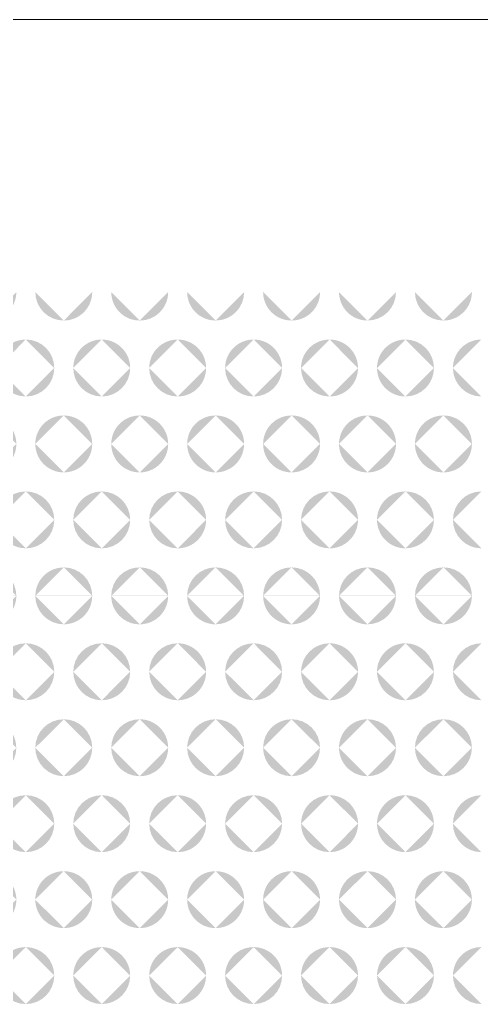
# Model space of a CAD drawing. Header units: millimetres. Extents: x 53 to 536, y 329 to 488.
# Drawn here: x 132.17 to 144.33, y 461.72 to 487.53 of the extents above; entities that cross this region are included whole.
import ezdxf

# ---------------------------------------------------------------- set-up
doc = ezdxf.new("R2010")
doc.units = ezdxf.units.MM
doc.header["$MEASUREMENT"] = 0

msp = doc.modelspace()

# ---------------------------------------------------------------- hatches: boundary and pattern name
at = {"transparency": 33554559}
h = msp.add_hatch(color=256, dxfattribs=at)
h.paths.add_polyline_path([(128.328, 477.6), (128.328, 479.101)], flags=0)
h.paths.add_polyline_path([(129.079, 478.35, 0.414729), (128.328, 479.101)], flags=0)
h.paths.add_polyline_path([(128.328, 477.6, 0.414027), (129.079, 478.35)], flags=0)
h.paths.add_polyline_path([(132.329, 479.101), (132.329, 477.6)], flags=0)
h.paths.add_polyline_path([(131.579, 478.35, 0.413542), (132.329, 477.6)], flags=0)
h.paths.add_polyline_path([(132.329, 479.101, 0.414244), (131.579, 478.35)], flags=0)
h.paths.add_polyline_path([(129.58, 478.35, 0.414295), (130.329, 477.6)], flags=0)
h.paths.add_polyline_path([(130.329, 479.101, 0.414997), (129.58, 478.35)], flags=0)
h.paths.add_polyline_path([(131.079, 478.35, 0.414512), (130.329, 479.101)], flags=0)
h.paths.add_polyline_path([(130.329, 477.6, 0.41381), (131.079, 478.35)], flags=0)
h.paths.add_polyline_path([(130.079, 476.35), (128.579, 476.35)], flags=0)
h.paths.add_polyline_path([(129.329, 477.1, 0.414512), (128.579, 476.35)], flags=0)
h.paths.add_polyline_path([(130.079, 476.35, 0.41478), (129.329, 477.1)], flags=0)
h.paths.add_polyline_path([(132.079, 476.35), (130.58, 476.35)], flags=0)
h.paths.add_polyline_path([(131.329, 477.1, 0.41478), (130.58, 476.35)], flags=0)
h.paths.add_polyline_path([(132.079, 476.35, 0.41478), (131.329, 477.1)], flags=0)
h.paths.add_polyline_path([(128.579, 480.351), (130.079, 480.351)], flags=0)
h.paths.add_polyline_path([(129.329, 479.601, 0.414295), (130.079, 480.351)], flags=0)
h.paths.add_polyline_path([(128.579, 480.351, 0.414027), (129.329, 479.601)], flags=0)
h.paths.add_polyline_path([(130.58, 480.351), (132.079, 480.351)], flags=0)
h.paths.add_polyline_path([(131.329, 479.601, 0.414295), (132.079, 480.351)], flags=0)
h.paths.add_polyline_path([(130.58, 480.351, 0.414295), (131.329, 479.601)], flags=0)
h = msp.add_hatch(color=256, dxfattribs=at)
h.paths.add_polyline_path([(132.329, 477.6), (132.329, 479.101)], flags=0)
h.paths.add_polyline_path([(133.079, 478.35, 0.414027), (132.329, 479.101)], flags=0)
h.paths.add_polyline_path([(132.329, 477.6, 0.413325), (133.079, 478.35)], flags=0)
h.paths.add_polyline_path([(136.33, 479.101), (136.33, 477.6)], flags=0)
h.paths.add_polyline_path([(135.58, 478.35, 0.41381), (136.33, 477.6)], flags=0)
h.paths.add_polyline_path([(136.33, 479.101, 0.414512), (135.58, 478.35)], flags=0)
h.paths.add_polyline_path([(133.58, 478.35, 0.41381), (134.33, 477.6)], flags=0)
h.paths.add_polyline_path([(134.33, 479.101, 0.414512), (133.58, 478.35)], flags=0)
h.paths.add_polyline_path([(135.079, 478.35, 0.414512), (134.33, 479.101)], flags=0)
h.paths.add_polyline_path([(134.33, 477.6, 0.41381), (135.079, 478.35)], flags=0)
h.paths.add_polyline_path([(134.079, 476.35), (132.579, 476.35)], flags=0)
h.paths.add_polyline_path([(133.33, 477.1, 0.414512), (132.579, 476.35)], flags=0)
h.paths.add_polyline_path([(134.079, 476.35, 0.41478), (133.33, 477.1)], flags=0)
h.paths.add_polyline_path([(136.08, 476.35), (134.58, 476.35)], flags=0)
h.paths.add_polyline_path([(135.33, 477.1, 0.41478), (134.58, 476.35)], flags=0)
h.paths.add_polyline_path([(136.08, 476.35, 0.414997), (135.33, 477.1)], flags=0)
h.paths.add_polyline_path([(132.579, 480.351), (134.079, 480.351)], flags=0)
h.paths.add_polyline_path([(133.33, 479.601, 0.414295), (134.079, 480.351)], flags=0)
h.paths.add_polyline_path([(132.579, 480.351, 0.414027), (133.33, 479.601)], flags=0)
h.paths.add_polyline_path([(134.58, 480.351), (136.08, 480.351)], flags=0)
h.paths.add_polyline_path([(135.33, 479.601, 0.414512), (136.08, 480.351)], flags=0)
h.paths.add_polyline_path([(134.58, 480.351, 0.414295), (135.33, 479.601)], flags=0)
h = msp.add_hatch(color=256, dxfattribs=at)
h.paths.add_polyline_path([(136.33, 477.6), (136.33, 479.101)], flags=0)
h.paths.add_polyline_path([(137.079, 478.35, 0.414997), (136.33, 479.101)], flags=0)
h.paths.add_polyline_path([(136.33, 477.6, 0.414295), (137.079, 478.35)], flags=0)
h.paths.add_polyline_path([(140.331, 479.101), (140.331, 477.6)], flags=0)
h.paths.add_polyline_path([(139.58, 478.35, 0.413542), (140.331, 477.6)], flags=0)
h.paths.add_polyline_path([(140.331, 479.101, 0.414244), (139.58, 478.35)], flags=0)
h.paths.add_polyline_path([(137.58, 478.35, 0.413542), (138.331, 477.6)], flags=0)
h.paths.add_polyline_path([(138.331, 479.101, 0.414244), (137.58, 478.35)], flags=0)
h.paths.add_polyline_path([(139.081, 478.35, 0.414512), (138.331, 479.101)], flags=0)
h.paths.add_polyline_path([(138.331, 477.6, 0.41381), (139.081, 478.35)], flags=0)
h.paths.add_polyline_path([(138.081, 476.35), (136.58, 476.35)], flags=0)
h.paths.add_polyline_path([(137.33, 477.1, 0.41478), (136.58, 476.35)], flags=0)
h.paths.add_polyline_path([(138.081, 476.35, 0.414512), (137.33, 477.1)], flags=0)
h.paths.add_polyline_path([(140.081, 476.35), (138.581, 476.35)], flags=0)
h.paths.add_polyline_path([(139.331, 477.1, 0.41478), (138.581, 476.35)], flags=0)
h.paths.add_polyline_path([(140.081, 476.35, 0.41478), (139.331, 477.1)], flags=0)
h.paths.add_polyline_path([(136.58, 480.351), (138.081, 480.351)], flags=0)
h.paths.add_polyline_path([(137.33, 479.601, 0.414027), (138.081, 480.351)], flags=0)
h.paths.add_polyline_path([(136.58, 480.351, 0.414295), (137.33, 479.601)], flags=0)
h.paths.add_polyline_path([(138.581, 480.351), (140.081, 480.351)], flags=0)
h.paths.add_polyline_path([(139.331, 479.601, 0.414295), (140.081, 480.351)], flags=0)
h.paths.add_polyline_path([(138.581, 480.351, 0.414295), (139.331, 479.601)], flags=0)
h = msp.add_hatch(color=256, dxfattribs=at)
h.paths.add_polyline_path([(140.331, 477.6), (140.331, 479.101)], flags=0)
h.paths.add_polyline_path([(141.081, 478.35, 0.414997), (140.331, 479.101)], flags=0)
h.paths.add_polyline_path([(140.331, 477.6, 0.414295), (141.081, 478.35)], flags=0)
h.paths.add_polyline_path([(144.332, 479.101), (144.332, 477.6)], flags=0)
h.paths.add_polyline_path([(143.582, 478.35, 0.41381), (144.332, 477.6)], flags=0)
h.paths.add_polyline_path([(144.332, 479.101, 0.414512), (143.582, 478.35)], flags=0)
h.paths.add_polyline_path([(141.582, 478.35, 0.414295), (142.332, 477.6)], flags=0)
h.paths.add_polyline_path([(142.332, 479.101, 0.414997), (141.582, 478.35)], flags=0)
h.paths.add_polyline_path([(143.082, 478.35, 0.414027), (142.332, 479.101)], flags=0)
h.paths.add_polyline_path([(142.332, 477.6, 0.413325), (143.082, 478.35)], flags=0)
h.paths.add_polyline_path([(142.082, 476.35), (140.581, 476.35)], flags=0)
h.paths.add_polyline_path([(141.332, 477.1, 0.414997), (140.581, 476.35)], flags=0)
h.paths.add_polyline_path([(142.082, 476.35, 0.414295), (141.332, 477.1)], flags=0)
h.paths.add_polyline_path([(144.082, 476.35), (142.581, 476.35)], flags=0)
h.paths.add_polyline_path([(143.332, 477.1, 0.414512), (142.581, 476.35)], flags=0)
h.paths.add_polyline_path([(144.082, 476.35, 0.41478), (143.332, 477.1)], flags=0)
h.paths.add_polyline_path([(140.581, 480.351), (142.082, 480.351)], flags=0)
h.paths.add_polyline_path([(141.332, 479.601, 0.41381), (142.082, 480.351)], flags=0)
h.paths.add_polyline_path([(140.581, 480.351, 0.414512), (141.332, 479.601)], flags=0)
h.paths.add_polyline_path([(142.581, 480.351), (144.082, 480.351)], flags=0)
h.paths.add_polyline_path([(143.332, 479.601, 0.414295), (144.082, 480.351)], flags=0)
h.paths.add_polyline_path([(142.581, 480.351, 0.414027), (143.332, 479.601)], flags=0)
h = msp.add_hatch(color=256, dxfattribs=at)
h.paths.add_polyline_path([(128.328, 473.599), (128.328, 475.099)], flags=0)
h.paths.add_polyline_path([(129.079, 474.349, 0.414244), (128.328, 475.099)], flags=0)
h.paths.add_polyline_path([(128.328, 473.599, 0.414027), (129.079, 474.349)], flags=0)
h.paths.add_polyline_path([(132.329, 475.099), (132.329, 473.599)], flags=0)
h.paths.add_polyline_path([(131.579, 474.349, 0.413542), (132.329, 473.599)], flags=0)
h.paths.add_polyline_path([(132.329, 475.099, 0.41376), (131.579, 474.349)], flags=0)
h.paths.add_polyline_path([(129.58, 474.349, 0.414295), (130.329, 473.599)], flags=0)
h.paths.add_polyline_path([(130.329, 475.099, 0.414512), (129.58, 474.349)], flags=0)
h.paths.add_polyline_path([(131.079, 474.349, 0.414027), (130.329, 475.099)], flags=0)
h.paths.add_polyline_path([(130.329, 473.599, 0.41381), (131.079, 474.349)], flags=0)
h.paths.add_polyline_path([(130.079, 472.349), (128.579, 472.349)], flags=0)
h.paths.add_polyline_path([(129.329, 473.098, 0.413542), (128.579, 472.349)], flags=0)
h.paths.add_polyline_path([(130.079, 472.349, 0.41381), (129.329, 473.098)], flags=0)
h.paths.add_polyline_path([(132.079, 472.349), (130.58, 472.349)], flags=0)
h.paths.add_polyline_path([(131.329, 473.098, 0.41381), (130.58, 472.349)], flags=0)
h.paths.add_polyline_path([(132.079, 472.349, 0.41381), (131.329, 473.098)], flags=0)
h.paths.add_polyline_path([(128.579, 476.35), (130.079, 476.35)], flags=0)
h.paths.add_polyline_path([(129.329, 475.6, 0.41478), (130.079, 476.35)], flags=0)
h.paths.add_polyline_path([(128.579, 476.35, 0.414512), (129.329, 475.6)], flags=0)
h.paths.add_polyline_path([(130.58, 476.35), (132.079, 476.35)], flags=0)
h.paths.add_polyline_path([(131.329, 475.6, 0.41478), (132.079, 476.35)], flags=0)
h.paths.add_polyline_path([(130.58, 476.35, 0.41478), (131.329, 475.6)], flags=0)
h = msp.add_hatch(color=256, dxfattribs=at)
h.paths.add_polyline_path([(132.329, 473.599), (132.329, 475.099)], flags=0)
h.paths.add_polyline_path([(133.079, 474.349, 0.413542), (132.329, 475.099)], flags=0)
h.paths.add_polyline_path([(132.329, 473.599, 0.413325), (133.079, 474.349)], flags=0)
h.paths.add_polyline_path([(136.33, 475.099), (136.33, 473.599)], flags=0)
h.paths.add_polyline_path([(135.58, 474.349, 0.41381), (136.33, 473.599)], flags=0)
h.paths.add_polyline_path([(136.33, 475.099, 0.414027), (135.58, 474.349)], flags=0)
h.paths.add_polyline_path([(133.58, 474.349, 0.41381), (134.33, 473.599)], flags=0)
h.paths.add_polyline_path([(134.33, 475.099, 0.414027), (133.58, 474.349)], flags=0)
h.paths.add_polyline_path([(135.079, 474.349, 0.414027), (134.33, 475.099)], flags=0)
h.paths.add_polyline_path([(134.33, 473.599, 0.41381), (135.079, 474.349)], flags=0)
h.paths.add_polyline_path([(134.079, 472.349), (132.579, 472.349)], flags=0)
h.paths.add_polyline_path([(133.33, 473.098, 0.413542), (132.579, 472.349)], flags=0)
h.paths.add_polyline_path([(134.079, 472.349, 0.41381), (133.33, 473.098)], flags=0)
h.paths.add_polyline_path([(136.08, 472.349), (134.58, 472.349)], flags=0)
h.paths.add_polyline_path([(135.33, 473.098, 0.41381), (134.58, 472.349)], flags=0)
h.paths.add_polyline_path([(136.08, 472.349, 0.414027), (135.33, 473.098)], flags=0)
h.paths.add_polyline_path([(132.579, 476.35), (134.079, 476.35)], flags=0)
h.paths.add_polyline_path([(133.33, 475.6, 0.41478), (134.079, 476.35)], flags=0)
h.paths.add_polyline_path([(132.579, 476.35, 0.414512), (133.33, 475.6)], flags=0)
h.paths.add_polyline_path([(134.58, 476.35), (136.08, 476.35)], flags=0)
h.paths.add_polyline_path([(135.33, 475.6, 0.414997), (136.08, 476.35)], flags=0)
h.paths.add_polyline_path([(134.58, 476.35, 0.41478), (135.33, 475.6)], flags=0)
h = msp.add_hatch(color=256, dxfattribs=at)
h.paths.add_polyline_path([(136.33, 473.599), (136.33, 475.099)], flags=0)
h.paths.add_polyline_path([(137.079, 474.349, 0.414512), (136.33, 475.099)], flags=0)
h.paths.add_polyline_path([(136.33, 473.599, 0.414295), (137.079, 474.349)], flags=0)
h.paths.add_polyline_path([(140.331, 475.099), (140.331, 473.599)], flags=0)
h.paths.add_polyline_path([(139.58, 474.349, 0.413542), (140.331, 473.599)], flags=0)
h.paths.add_polyline_path([(140.331, 475.099, 0.41376), (139.58, 474.349)], flags=0)
h.paths.add_polyline_path([(137.58, 474.349, 0.413542), (138.331, 473.599)], flags=0)
h.paths.add_polyline_path([(138.331, 475.099, 0.41376), (137.58, 474.349)], flags=0)
h.paths.add_polyline_path([(139.081, 474.349, 0.414027), (138.331, 475.099)], flags=0)
h.paths.add_polyline_path([(138.331, 473.599, 0.41381), (139.081, 474.349)], flags=0)
h.paths.add_polyline_path([(138.081, 472.349), (136.58, 472.349)], flags=0)
h.paths.add_polyline_path([(137.33, 473.098, 0.41381), (136.58, 472.349)], flags=0)
h.paths.add_polyline_path([(138.081, 472.349, 0.413542), (137.33, 473.098)], flags=0)
h.paths.add_polyline_path([(140.081, 472.349), (138.581, 472.349)], flags=0)
h.paths.add_polyline_path([(139.331, 473.098, 0.41381), (138.581, 472.349)], flags=0)
h.paths.add_polyline_path([(140.081, 472.349, 0.41381), (139.331, 473.098)], flags=0)
h.paths.add_polyline_path([(136.58, 476.35), (138.081, 476.35)], flags=0)
h.paths.add_polyline_path([(137.33, 475.6, 0.414512), (138.081, 476.35)], flags=0)
h.paths.add_polyline_path([(136.58, 476.35, 0.41478), (137.33, 475.6)], flags=0)
h.paths.add_polyline_path([(138.581, 476.35), (140.081, 476.35)], flags=0)
h.paths.add_polyline_path([(139.331, 475.6, 0.41478), (140.081, 476.35)], flags=0)
h.paths.add_polyline_path([(138.581, 476.35, 0.41478), (139.331, 475.6)], flags=0)
h = msp.add_hatch(color=256, dxfattribs=at)
h.paths.add_polyline_path([(140.331, 473.599), (140.331, 475.099)], flags=0)
h.paths.add_polyline_path([(141.081, 474.349, 0.414512), (140.331, 475.099)], flags=0)
h.paths.add_polyline_path([(140.331, 473.599, 0.414295), (141.081, 474.349)], flags=0)
h.paths.add_polyline_path([(144.332, 475.099), (144.332, 473.599)], flags=0)
h.paths.add_polyline_path([(143.582, 474.349, 0.41381), (144.332, 473.599)], flags=0)
h.paths.add_polyline_path([(144.332, 475.099, 0.414027), (143.582, 474.349)], flags=0)
h.paths.add_polyline_path([(141.582, 474.349, 0.414295), (142.332, 473.599)], flags=0)
h.paths.add_polyline_path([(142.332, 475.099, 0.414512), (141.582, 474.349)], flags=0)
h.paths.add_polyline_path([(143.082, 474.349, 0.413542), (142.332, 475.099)], flags=0)
h.paths.add_polyline_path([(142.332, 473.599, 0.413325), (143.082, 474.349)], flags=0)
h.paths.add_polyline_path([(142.082, 472.349), (140.581, 472.349)], flags=0)
h.paths.add_polyline_path([(141.332, 473.098, 0.414027), (140.581, 472.349)], flags=0)
h.paths.add_polyline_path([(142.082, 472.349, 0.413325), (141.332, 473.098)], flags=0)
h.paths.add_polyline_path([(144.082, 472.349), (142.581, 472.349)], flags=0)
h.paths.add_polyline_path([(143.332, 473.098, 0.413542), (142.581, 472.349)], flags=0)
h.paths.add_polyline_path([(144.082, 472.349, 0.41381), (143.332, 473.098)], flags=0)
h.paths.add_polyline_path([(140.581, 476.35), (142.082, 476.35)], flags=0)
h.paths.add_polyline_path([(141.332, 475.6, 0.414295), (142.082, 476.35)], flags=0)
h.paths.add_polyline_path([(140.581, 476.35, 0.414997), (141.332, 475.6)], flags=0)
h.paths.add_polyline_path([(142.581, 476.35), (144.082, 476.35)], flags=0)
h.paths.add_polyline_path([(143.332, 475.6, 0.41478), (144.082, 476.35)], flags=0)
h.paths.add_polyline_path([(142.581, 476.35, 0.414512), (143.332, 475.6)], flags=0)
h = msp.add_hatch(color=256, dxfattribs=at)
h.paths.add_polyline_path([(128.328, 469.597), (128.328, 471.098)], flags=0)
h.paths.add_polyline_path([(129.079, 470.347, 0.414244), (128.328, 471.098)], flags=0)
h.paths.add_polyline_path([(128.328, 469.597, 0.414244), (129.079, 470.347)], flags=0)
h.paths.add_polyline_path([(132.329, 471.098), (132.329, 469.597)], flags=0)
h.paths.add_polyline_path([(131.579, 470.347, 0.41376), (132.329, 469.597)], flags=0)
h.paths.add_polyline_path([(132.329, 471.098, 0.41376), (131.579, 470.347)], flags=0)
h.paths.add_polyline_path([(129.58, 470.347, 0.414512), (130.329, 469.597)], flags=0)
h.paths.add_polyline_path([(130.329, 471.098, 0.414512), (129.58, 470.347)], flags=0)
h.paths.add_polyline_path([(131.079, 470.347, 0.414027), (130.329, 471.098)], flags=0)
h.paths.add_polyline_path([(130.329, 469.597, 0.414027), (131.079, 470.347)], flags=0)
h.paths.add_polyline_path([(130.079, 468.347), (128.579, 468.347)], flags=0)
h.paths.add_polyline_path([(129.329, 469.096, 0.413809), (128.579, 468.347)], flags=0)
h.paths.add_polyline_path([(130.079, 468.347, 0.414077), (129.329, 469.096)], flags=0)
h.paths.add_polyline_path([(132.079, 468.347), (130.58, 468.347)], flags=0)
h.paths.add_polyline_path([(131.329, 469.096, 0.414077), (130.58, 468.347)], flags=0)
h.paths.add_polyline_path([(132.079, 468.347, 0.414077), (131.329, 469.096)], flags=0)
h.paths.add_polyline_path([(128.579, 472.348), (128.579, 472.349), (130.079, 472.349), (130.079, 472.348)], flags=0)
h.paths.add_polyline_path([(129.329, 471.598, 0.414295), (130.079, 472.348)], flags=0)
h.paths.add_polyline_path([(128.579, 472.348, 0.414027), (129.329, 471.598)], flags=0)
h.paths.add_polyline_path([(130.58, 472.348), (130.58, 472.349), (132.079, 472.349), (132.079, 472.348)], flags=0)
h.paths.add_polyline_path([(131.329, 471.598, 0.414295), (132.079, 472.348)], flags=0)
h.paths.add_polyline_path([(130.58, 472.348, 0.414295), (131.329, 471.598)], flags=0)
h = msp.add_hatch(color=256, dxfattribs=at)
h.paths.add_polyline_path([(132.329, 469.597), (132.329, 471.098)], flags=0)
h.paths.add_polyline_path([(133.079, 470.347, 0.413542), (132.329, 471.098)], flags=0)
h.paths.add_polyline_path([(132.329, 469.597, 0.413542), (133.079, 470.347)], flags=0)
h.paths.add_polyline_path([(136.33, 471.098), (136.33, 469.597)], flags=0)
h.paths.add_polyline_path([(135.58, 470.347, 0.414027), (136.33, 469.597)], flags=0)
h.paths.add_polyline_path([(136.33, 471.098, 0.414027), (135.58, 470.347)], flags=0)
h.paths.add_polyline_path([(133.58, 470.347, 0.414027), (134.33, 469.597)], flags=0)
h.paths.add_polyline_path([(134.33, 471.098, 0.414027), (133.58, 470.347)], flags=0)
h.paths.add_polyline_path([(135.079, 470.347, 0.414027), (134.33, 471.098)], flags=0)
h.paths.add_polyline_path([(134.33, 469.597, 0.414027), (135.079, 470.347)], flags=0)
h.paths.add_polyline_path([(134.079, 468.347), (132.579, 468.347)], flags=0)
h.paths.add_polyline_path([(133.33, 469.096, 0.413809), (132.579, 468.347)], flags=0)
h.paths.add_polyline_path([(134.079, 468.347, 0.414077), (133.33, 469.096)], flags=0)
h.paths.add_polyline_path([(136.08, 468.347), (134.58, 468.347)], flags=0)
h.paths.add_polyline_path([(135.33, 469.096, 0.414077), (134.58, 468.347)], flags=0)
h.paths.add_polyline_path([(136.08, 468.347, 0.414294), (135.33, 469.096)], flags=0)
h.paths.add_polyline_path([(132.579, 472.348), (132.579, 472.349), (134.079, 472.349), (134.079, 472.348)], flags=0)
h.paths.add_polyline_path([(133.33, 471.598, 0.414295), (134.079, 472.348)], flags=0)
h.paths.add_polyline_path([(132.579, 472.348, 0.414027), (133.33, 471.598)], flags=0)
h.paths.add_polyline_path([(134.58, 472.348), (134.58, 472.349), (136.08, 472.349), (136.08, 472.348)], flags=0)
h.paths.add_polyline_path([(135.33, 471.598, 0.414512), (136.08, 472.348)], flags=0)
h.paths.add_polyline_path([(134.58, 472.348, 0.414295), (135.33, 471.598)], flags=0)
h = msp.add_hatch(color=256, dxfattribs=at)
h.paths.add_polyline_path([(136.33, 469.597), (136.33, 471.098)], flags=0)
h.paths.add_polyline_path([(137.079, 470.347, 0.414512), (136.33, 471.098)], flags=0)
h.paths.add_polyline_path([(136.33, 469.597, 0.414512), (137.079, 470.347)], flags=0)
h.paths.add_polyline_path([(140.331, 471.098), (140.331, 469.597)], flags=0)
h.paths.add_polyline_path([(139.58, 470.347, 0.41376), (140.331, 469.597)], flags=0)
h.paths.add_polyline_path([(140.331, 471.098, 0.41376), (139.58, 470.347)], flags=0)
h.paths.add_polyline_path([(137.58, 470.347, 0.41376), (138.331, 469.597)], flags=0)
h.paths.add_polyline_path([(138.331, 471.098, 0.41376), (137.58, 470.347)], flags=0)
h.paths.add_polyline_path([(139.081, 470.347, 0.414027), (138.331, 471.098)], flags=0)
h.paths.add_polyline_path([(138.331, 469.597, 0.414027), (139.081, 470.347)], flags=0)
h.paths.add_polyline_path([(138.081, 468.347), (136.58, 468.347)], flags=0)
h.paths.add_polyline_path([(137.33, 469.096, 0.414077), (136.58, 468.347)], flags=0)
h.paths.add_polyline_path([(138.081, 468.347, 0.413809), (137.33, 469.096)], flags=0)
h.paths.add_polyline_path([(140.081, 468.347), (138.581, 468.347)], flags=0)
h.paths.add_polyline_path([(139.331, 469.096, 0.414077), (138.581, 468.347)], flags=0)
h.paths.add_polyline_path([(140.081, 468.347, 0.414077), (139.331, 469.096)], flags=0)
h.paths.add_polyline_path([(136.58, 472.348), (136.58, 472.349), (138.081, 472.349), (138.081, 472.348)], flags=0)
h.paths.add_polyline_path([(137.33, 471.598, 0.414027), (138.081, 472.348)], flags=0)
h.paths.add_polyline_path([(136.58, 472.348, 0.414295), (137.33, 471.598)], flags=0)
h.paths.add_polyline_path([(138.581, 472.348), (138.581, 472.349), (140.081, 472.349), (140.081, 472.348)], flags=0)
h.paths.add_polyline_path([(139.331, 471.598, 0.414295), (140.081, 472.348)], flags=0)
h.paths.add_polyline_path([(138.581, 472.348, 0.414295), (139.331, 471.598)], flags=0)
h = msp.add_hatch(color=256, dxfattribs=at)
h.paths.add_polyline_path([(140.331, 469.597), (140.331, 471.098)], flags=0)
h.paths.add_polyline_path([(141.081, 470.347, 0.414512), (140.331, 471.098)], flags=0)
h.paths.add_polyline_path([(140.331, 469.597, 0.414512), (141.081, 470.347)], flags=0)
h.paths.add_polyline_path([(144.332, 471.098), (144.332, 469.597)], flags=0)
h.paths.add_polyline_path([(143.582, 470.347, 0.414027), (144.332, 469.597)], flags=0)
h.paths.add_polyline_path([(144.332, 471.098, 0.414027), (143.582, 470.347)], flags=0)
h.paths.add_polyline_path([(141.582, 470.347, 0.414512), (142.332, 469.597)], flags=0)
h.paths.add_polyline_path([(142.332, 471.098, 0.414512), (141.582, 470.347)], flags=0)
h.paths.add_polyline_path([(143.082, 470.347, 0.413542), (142.332, 471.098)], flags=0)
h.paths.add_polyline_path([(142.332, 469.597, 0.413542), (143.082, 470.347)], flags=0)
h.paths.add_polyline_path([(142.082, 468.347), (140.581, 468.347)], flags=0)
h.paths.add_polyline_path([(141.332, 469.096, 0.414294), (140.581, 468.347)], flags=0)
h.paths.add_polyline_path([(142.082, 468.347, 0.413592), (141.332, 469.096)], flags=0)
h.paths.add_polyline_path([(144.082, 468.347), (142.581, 468.347)], flags=0)
h.paths.add_polyline_path([(143.332, 469.096, 0.413809), (142.581, 468.347)], flags=0)
h.paths.add_polyline_path([(144.082, 468.347, 0.414077), (143.332, 469.096)], flags=0)
h.paths.add_polyline_path([(140.581, 472.348), (140.581, 472.349), (142.082, 472.349), (142.082, 472.348)], flags=0)
h.paths.add_polyline_path([(141.332, 471.598, 0.41381), (142.082, 472.348)], flags=0)
h.paths.add_polyline_path([(140.581, 472.348, 0.414512), (141.332, 471.598)], flags=0)
h.paths.add_polyline_path([(142.581, 472.348), (142.581, 472.349), (144.082, 472.349), (144.082, 472.348)], flags=0)
h.paths.add_polyline_path([(143.332, 471.598, 0.414295), (144.082, 472.348)], flags=0)
h.paths.add_polyline_path([(142.581, 472.348, 0.414027), (143.332, 471.598)], flags=0)
h = msp.add_hatch(color=256, dxfattribs=at)
h.paths.add_polyline_path([(128.328, 465.595), (128.328, 467.095)], flags=0)
h.paths.add_polyline_path([(129.079, 466.346, 0.414294), (128.328, 467.095)], flags=0)
h.paths.add_polyline_path([(128.328, 465.595, 0.413977), (129.079, 466.346)], flags=0)
h.paths.add_polyline_path([(132.329, 467.095), (132.329, 465.595)], flags=0)
h.paths.add_polyline_path([(131.579, 466.346, 0.413492), (132.329, 465.595)], flags=0)
h.paths.add_polyline_path([(132.329, 467.095, 0.413809), (131.579, 466.346)], flags=0)
h.paths.add_polyline_path([(129.58, 466.346, 0.414244), (130.329, 465.595)], flags=0)
h.paths.add_polyline_path([(130.329, 467.095, 0.414563), (129.58, 466.346)], flags=0)
h.paths.add_polyline_path([(131.079, 466.346, 0.414077), (130.329, 467.095)], flags=0)
h.paths.add_polyline_path([(130.329, 465.595, 0.413759), (131.079, 466.346)], flags=0)
h.paths.add_polyline_path([(130.079, 464.345), (128.579, 464.345)], flags=0)
h.paths.add_polyline_path([(129.329, 465.094, 0.414294), (128.579, 464.345)], flags=0)
h.paths.add_polyline_path([(130.079, 464.345, 0.414563), (129.329, 465.094)], flags=0)
h.paths.add_polyline_path([(132.079, 464.345), (130.58, 464.345)], flags=0)
h.paths.add_polyline_path([(131.329, 465.094, 0.414563), (130.58, 464.345)], flags=0)
h.paths.add_polyline_path([(132.079, 464.345, 0.414563), (131.329, 465.094)], flags=0)
h.paths.add_polyline_path([(128.579, 468.346), (128.579, 468.347), (130.079, 468.347), (130.079, 468.346)], flags=0)
h.paths.add_polyline_path([(129.329, 467.596, 0.414027), (130.079, 468.346)], flags=0)
h.paths.add_polyline_path([(128.579, 468.346, 0.41376), (129.329, 467.596)], flags=0)
h.paths.add_polyline_path([(130.58, 468.346), (130.58, 468.347), (132.079, 468.347), (132.079, 468.346)], flags=0)
h.paths.add_polyline_path([(131.329, 467.596, 0.414027), (132.079, 468.346)], flags=0)
h.paths.add_polyline_path([(130.58, 468.346, 0.414027), (131.329, 467.596)], flags=0)
h = msp.add_hatch(color=256, dxfattribs=at)
h.paths.add_polyline_path([(132.329, 465.595), (132.329, 467.095)], flags=0)
h.paths.add_polyline_path([(133.079, 466.346, 0.413592), (132.329, 467.095)], flags=0)
h.paths.add_polyline_path([(132.329, 465.595, 0.413274), (133.079, 466.346)], flags=0)
h.paths.add_polyline_path([(136.33, 467.095), (136.33, 465.595)], flags=0)
h.paths.add_polyline_path([(135.58, 466.346, 0.413759), (136.33, 465.595)], flags=0)
h.paths.add_polyline_path([(136.33, 467.095, 0.414077), (135.58, 466.346)], flags=0)
h.paths.add_polyline_path([(133.58, 466.346, 0.413759), (134.33, 465.595)], flags=0)
h.paths.add_polyline_path([(134.33, 467.095, 0.414077), (133.58, 466.346)], flags=0)
h.paths.add_polyline_path([(135.079, 466.346, 0.414077), (134.33, 467.095)], flags=0)
h.paths.add_polyline_path([(134.33, 465.595, 0.413759), (135.079, 466.346)], flags=0)
h.paths.add_polyline_path([(134.079, 464.345), (132.579, 464.345)], flags=0)
h.paths.add_polyline_path([(133.33, 465.094, 0.414294), (132.579, 464.345)], flags=0)
h.paths.add_polyline_path([(134.079, 464.345, 0.414563), (133.33, 465.094)], flags=0)
h.paths.add_polyline_path([(136.08, 464.345), (134.58, 464.345)], flags=0)
h.paths.add_polyline_path([(135.33, 465.094, 0.414563), (134.58, 464.345)], flags=0)
h.paths.add_polyline_path([(136.08, 464.345, 0.414779), (135.33, 465.094)], flags=0)
h.paths.add_polyline_path([(132.579, 468.346), (132.579, 468.347), (134.079, 468.347), (134.079, 468.346)], flags=0)
h.paths.add_polyline_path([(133.33, 467.596, 0.414027), (134.079, 468.346)], flags=0)
h.paths.add_polyline_path([(132.579, 468.346, 0.41376), (133.33, 467.596)], flags=0)
h.paths.add_polyline_path([(134.58, 468.346), (134.58, 468.347), (136.08, 468.347), (136.08, 468.346)], flags=0)
h.paths.add_polyline_path([(135.33, 467.596, 0.414244), (136.08, 468.346)], flags=0)
h.paths.add_polyline_path([(134.58, 468.346, 0.414027), (135.33, 467.596)], flags=0)
h = msp.add_hatch(color=256, dxfattribs=at)
h.paths.add_polyline_path([(136.33, 465.595), (136.33, 467.095)], flags=0)
h.paths.add_polyline_path([(137.079, 466.346, 0.414563), (136.33, 467.095)], flags=0)
h.paths.add_polyline_path([(136.33, 465.595, 0.414244), (137.079, 466.346)], flags=0)
h.paths.add_polyline_path([(140.331, 467.095), (140.331, 465.595)], flags=0)
h.paths.add_polyline_path([(139.58, 466.346, 0.413492), (140.331, 465.595)], flags=0)
h.paths.add_polyline_path([(140.331, 467.095, 0.413809), (139.58, 466.346)], flags=0)
h.paths.add_polyline_path([(137.58, 466.346, 0.413492), (138.331, 465.595)], flags=0)
h.paths.add_polyline_path([(138.331, 467.095, 0.413809), (137.58, 466.346)], flags=0)
h.paths.add_polyline_path([(139.081, 466.346, 0.414077), (138.331, 467.095)], flags=0)
h.paths.add_polyline_path([(138.331, 465.595, 0.413759), (139.081, 466.346)], flags=0)
h.paths.add_polyline_path([(138.081, 464.345), (136.58, 464.345)], flags=0)
h.paths.add_polyline_path([(137.33, 465.094, 0.414563), (136.58, 464.345)], flags=0)
h.paths.add_polyline_path([(138.081, 464.345, 0.414294), (137.33, 465.094)], flags=0)
h.paths.add_polyline_path([(140.081, 464.345), (138.581, 464.345)], flags=0)
h.paths.add_polyline_path([(139.331, 465.094, 0.414563), (138.581, 464.345)], flags=0)
h.paths.add_polyline_path([(140.081, 464.345, 0.414563), (139.331, 465.094)], flags=0)
h.paths.add_polyline_path([(136.58, 468.346), (136.58, 468.347), (138.081, 468.347), (138.081, 468.346)], flags=0)
h.paths.add_polyline_path([(137.33, 467.596, 0.41376), (138.081, 468.346)], flags=0)
h.paths.add_polyline_path([(136.58, 468.346, 0.414027), (137.33, 467.596)], flags=0)
h.paths.add_polyline_path([(138.581, 468.346), (138.581, 468.347), (140.081, 468.347), (140.081, 468.346)], flags=0)
h.paths.add_polyline_path([(139.331, 467.596, 0.414027), (140.081, 468.346)], flags=0)
h.paths.add_polyline_path([(138.581, 468.346, 0.414027), (139.331, 467.596)], flags=0)
h = msp.add_hatch(color=256, dxfattribs=at)
h.paths.add_polyline_path([(140.331, 465.595), (140.331, 467.095)], flags=0)
h.paths.add_polyline_path([(141.081, 466.346, 0.414563), (140.331, 467.095)], flags=0)
h.paths.add_polyline_path([(140.331, 465.595, 0.414244), (141.081, 466.346)], flags=0)
h.paths.add_polyline_path([(144.332, 467.095), (144.332, 465.595)], flags=0)
h.paths.add_polyline_path([(143.582, 466.346, 0.413759), (144.332, 465.595)], flags=0)
h.paths.add_polyline_path([(144.332, 467.095, 0.414077), (143.582, 466.346)], flags=0)
h.paths.add_polyline_path([(141.582, 466.346, 0.414244), (142.332, 465.595)], flags=0)
h.paths.add_polyline_path([(142.332, 467.095, 0.414563), (141.582, 466.346)], flags=0)
h.paths.add_polyline_path([(143.082, 466.346, 0.413592), (142.332, 467.095)], flags=0)
h.paths.add_polyline_path([(142.332, 465.595, 0.413274), (143.082, 466.346)], flags=0)
h.paths.add_polyline_path([(142.082, 464.345), (140.581, 464.345)], flags=0)
h.paths.add_polyline_path([(141.332, 465.094, 0.414779), (140.581, 464.345)], flags=0)
h.paths.add_polyline_path([(142.082, 464.345, 0.414078), (141.332, 465.094)], flags=0)
h.paths.add_polyline_path([(144.082, 464.345), (142.581, 464.345)], flags=0)
h.paths.add_polyline_path([(143.332, 465.094, 0.414294), (142.581, 464.345)], flags=0)
h.paths.add_polyline_path([(144.082, 464.345, 0.414563), (143.332, 465.094)], flags=0)
h.paths.add_polyline_path([(140.581, 468.346), (140.581, 468.347), (142.082, 468.347), (142.082, 468.346)], flags=0)
h.paths.add_polyline_path([(141.332, 467.596, 0.413542), (142.082, 468.346)], flags=0)
h.paths.add_polyline_path([(140.581, 468.346, 0.414244), (141.332, 467.596)], flags=0)
h.paths.add_polyline_path([(142.581, 468.346), (142.581, 468.347), (144.082, 468.347), (144.082, 468.346)], flags=0)
h.paths.add_polyline_path([(143.332, 467.596, 0.414027), (144.082, 468.346)], flags=0)
h.paths.add_polyline_path([(142.581, 468.346, 0.41376), (143.332, 467.596)], flags=0)
h = msp.add_hatch(color=256, dxfattribs=at)
h.paths.add_polyline_path([(128.328, 461.593), (128.328, 463.094)], flags=0)
h.paths.add_polyline_path([(129.079, 462.343, 0.414729), (128.328, 463.094)], flags=0)
h.paths.add_polyline_path([(128.328, 461.593, 0.413542), (129.079, 462.343)], flags=0)
h.paths.add_polyline_path([(132.329, 463.094), (132.329, 461.593)], flags=0)
h.paths.add_polyline_path([(131.579, 462.343, 0.413057), (132.329, 461.593)], flags=0)
h.paths.add_polyline_path([(132.329, 463.094, 0.414244), (131.579, 462.343)], flags=0)
h.paths.add_polyline_path([(129.58, 462.343, 0.413811), (130.329, 461.593)], flags=0)
h.paths.add_polyline_path([(130.329, 463.094, 0.414997), (129.58, 462.343)], flags=0)
h.paths.add_polyline_path([(131.079, 462.343, 0.414512), (130.329, 463.094)], flags=0)
h.paths.add_polyline_path([(130.329, 461.593, 0.413325), (131.079, 462.343)], flags=0)
h.paths.add_polyline_path([(130.079, 460.344), (128.579, 460.344)], flags=0)
h.paths.add_polyline_path([(129.329, 461.093, 0.414294), (128.579, 460.344)], flags=0)
h.paths.add_polyline_path([(130.079, 460.344, 0.414563), (129.329, 461.093)], flags=0)
h.paths.add_polyline_path([(132.079, 460.344), (130.58, 460.344)], flags=0)
h.paths.add_polyline_path([(131.329, 461.093, 0.414563), (130.58, 460.344)], flags=0)
h.paths.add_polyline_path([(132.079, 460.344, 0.414563), (131.329, 461.093)], flags=0)
h.paths.add_polyline_path([(128.579, 464.344), (128.579, 464.345), (130.079, 464.345), (130.079, 464.344)], flags=0)
h.paths.add_polyline_path([(129.329, 463.594, 0.41478), (130.079, 464.344)], flags=0)
h.paths.add_polyline_path([(128.579, 464.344, 0.414512), (129.329, 463.594)], flags=0)
h.paths.add_polyline_path([(130.58, 464.344), (130.58, 464.345), (132.079, 464.345), (132.079, 464.344)], flags=0)
h.paths.add_polyline_path([(131.329, 463.594, 0.41478), (132.079, 464.344)], flags=0)
h.paths.add_polyline_path([(130.58, 464.344, 0.41478), (131.329, 463.594)], flags=0)
h = msp.add_hatch(color=256, dxfattribs=at)
h.paths.add_polyline_path([(132.329, 461.593), (132.329, 463.094)], flags=0)
h.paths.add_polyline_path([(133.079, 462.343, 0.414027), (132.329, 463.094)], flags=0)
h.paths.add_polyline_path([(132.329, 461.593, 0.41284), (133.079, 462.343)], flags=0)
h.paths.add_polyline_path([(136.33, 463.094), (136.33, 461.593)], flags=0)
h.paths.add_polyline_path([(135.58, 462.343, 0.413325), (136.33, 461.593)], flags=0)
h.paths.add_polyline_path([(136.33, 463.094, 0.414512), (135.58, 462.343)], flags=0)
h.paths.add_polyline_path([(133.58, 462.343, 0.413325), (134.33, 461.593)], flags=0)
h.paths.add_polyline_path([(134.33, 463.094, 0.414512), (133.58, 462.343)], flags=0)
h.paths.add_polyline_path([(135.079, 462.343, 0.414512), (134.33, 463.094)], flags=0)
h.paths.add_polyline_path([(134.33, 461.593, 0.413325), (135.079, 462.343)], flags=0)
h.paths.add_polyline_path([(134.079, 460.344), (132.579, 460.344)], flags=0)
h.paths.add_polyline_path([(133.33, 461.093, 0.414294), (132.579, 460.344)], flags=0)
h.paths.add_polyline_path([(134.079, 460.344, 0.414563), (133.33, 461.093)], flags=0)
h.paths.add_polyline_path([(136.08, 460.344), (134.58, 460.344)], flags=0)
h.paths.add_polyline_path([(135.33, 461.093, 0.414563), (134.58, 460.344)], flags=0)
h.paths.add_polyline_path([(136.08, 460.344, 0.414779), (135.33, 461.093)], flags=0)
h.paths.add_polyline_path([(132.579, 464.344), (132.579, 464.345), (134.079, 464.345), (134.079, 464.344)], flags=0)
h.paths.add_polyline_path([(133.33, 463.594, 0.41478), (134.079, 464.344)], flags=0)
h.paths.add_polyline_path([(132.579, 464.344, 0.414512), (133.33, 463.594)], flags=0)
h.paths.add_polyline_path([(134.58, 464.344), (134.58, 464.345), (136.08, 464.345), (136.08, 464.344)], flags=0)
h.paths.add_polyline_path([(135.33, 463.594, 0.414997), (136.08, 464.344)], flags=0)
h.paths.add_polyline_path([(134.58, 464.344, 0.41478), (135.33, 463.594)], flags=0)
h = msp.add_hatch(color=256, dxfattribs=at)
h.paths.add_polyline_path([(136.33, 461.593), (136.33, 463.094)], flags=0)
h.paths.add_polyline_path([(137.079, 462.343, 0.414997), (136.33, 463.094)], flags=0)
h.paths.add_polyline_path([(136.33, 461.593, 0.413811), (137.079, 462.343)], flags=0)
h.paths.add_polyline_path([(140.331, 463.094), (140.331, 461.593)], flags=0)
h.paths.add_polyline_path([(139.58, 462.343, 0.413057), (140.331, 461.593)], flags=0)
h.paths.add_polyline_path([(140.331, 463.094, 0.414244), (139.58, 462.343)], flags=0)
h.paths.add_polyline_path([(137.58, 462.343, 0.413057), (138.331, 461.593)], flags=0)
h.paths.add_polyline_path([(138.331, 463.094, 0.414244), (137.58, 462.343)], flags=0)
h.paths.add_polyline_path([(139.081, 462.343, 0.414512), (138.331, 463.094)], flags=0)
h.paths.add_polyline_path([(138.331, 461.593, 0.413325), (139.081, 462.343)], flags=0)
h.paths.add_polyline_path([(138.081, 460.344), (136.58, 460.344)], flags=0)
h.paths.add_polyline_path([(137.33, 461.093, 0.414563), (136.58, 460.344)], flags=0)
h.paths.add_polyline_path([(138.081, 460.344, 0.414294), (137.33, 461.093)], flags=0)
h.paths.add_polyline_path([(140.081, 460.344), (138.581, 460.344)], flags=0)
h.paths.add_polyline_path([(139.331, 461.093, 0.414563), (138.581, 460.344)], flags=0)
h.paths.add_polyline_path([(140.081, 460.344, 0.414563), (139.331, 461.093)], flags=0)
h.paths.add_polyline_path([(136.58, 464.344), (136.58, 464.345), (138.081, 464.345), (138.081, 464.344)], flags=0)
h.paths.add_polyline_path([(137.33, 463.594, 0.414512), (138.081, 464.344)], flags=0)
h.paths.add_polyline_path([(136.58, 464.344, 0.41478), (137.33, 463.594)], flags=0)
h.paths.add_polyline_path([(138.581, 464.344), (138.581, 464.345), (140.081, 464.345), (140.081, 464.344)], flags=0)
h.paths.add_polyline_path([(139.331, 463.594, 0.41478), (140.081, 464.344)], flags=0)
h.paths.add_polyline_path([(138.581, 464.344, 0.41478), (139.331, 463.594)], flags=0)
h = msp.add_hatch(color=256, dxfattribs=at)
h.paths.add_polyline_path([(140.331, 461.593), (140.331, 463.094)], flags=0)
h.paths.add_polyline_path([(141.081, 462.343, 0.414997), (140.331, 463.094)], flags=0)
h.paths.add_polyline_path([(140.331, 461.593, 0.413811), (141.081, 462.343)], flags=0)
h.paths.add_polyline_path([(144.332, 463.094), (144.332, 461.593)], flags=0)
h.paths.add_polyline_path([(143.582, 462.343, 0.413325), (144.332, 461.593)], flags=0)
h.paths.add_polyline_path([(144.332, 463.094, 0.414512), (143.582, 462.343)], flags=0)
h.paths.add_polyline_path([(141.582, 462.343, 0.413811), (142.332, 461.593)], flags=0)
h.paths.add_polyline_path([(142.332, 463.094, 0.414997), (141.582, 462.343)], flags=0)
h.paths.add_polyline_path([(143.082, 462.343, 0.414027), (142.332, 463.094)], flags=0)
h.paths.add_polyline_path([(142.332, 461.593, 0.41284), (143.082, 462.343)], flags=0)
h.paths.add_polyline_path([(142.082, 460.344), (140.581, 460.344)], flags=0)
h.paths.add_polyline_path([(141.332, 461.093, 0.414779), (140.581, 460.344)], flags=0)
h.paths.add_polyline_path([(142.082, 460.344, 0.414078), (141.332, 461.093)], flags=0)
h.paths.add_polyline_path([(144.082, 460.344), (142.581, 460.344)], flags=0)
h.paths.add_polyline_path([(143.332, 461.093, 0.414294), (142.581, 460.344)], flags=0)
h.paths.add_polyline_path([(144.082, 460.344, 0.414563), (143.332, 461.093)], flags=0)
h.paths.add_polyline_path([(140.581, 464.344), (140.581, 464.345), (142.082, 464.345), (142.082, 464.344)], flags=0)
h.paths.add_polyline_path([(141.332, 463.594, 0.414295), (142.082, 464.344)], flags=0)
h.paths.add_polyline_path([(140.581, 464.344, 0.414997), (141.332, 463.594)], flags=0)
h.paths.add_polyline_path([(142.581, 464.344), (142.581, 464.345), (144.082, 464.345), (144.082, 464.344)], flags=0)
h.paths.add_polyline_path([(143.332, 463.594, 0.41478), (144.082, 464.344)], flags=0)
h.paths.add_polyline_path([(142.581, 464.344, 0.414512), (143.332, 463.594)], flags=0)

# ---------------------------------------------------------------- linework, layer by layer
at = {"lineweight": 9}
msp.add_lwpolyline([(510.817, 443.778), (75.767, 443.778), (75.767, 487.53), (510.817, 487.53)], close=True, dxfattribs=at)

doc.saveas('drawing.dxf')
